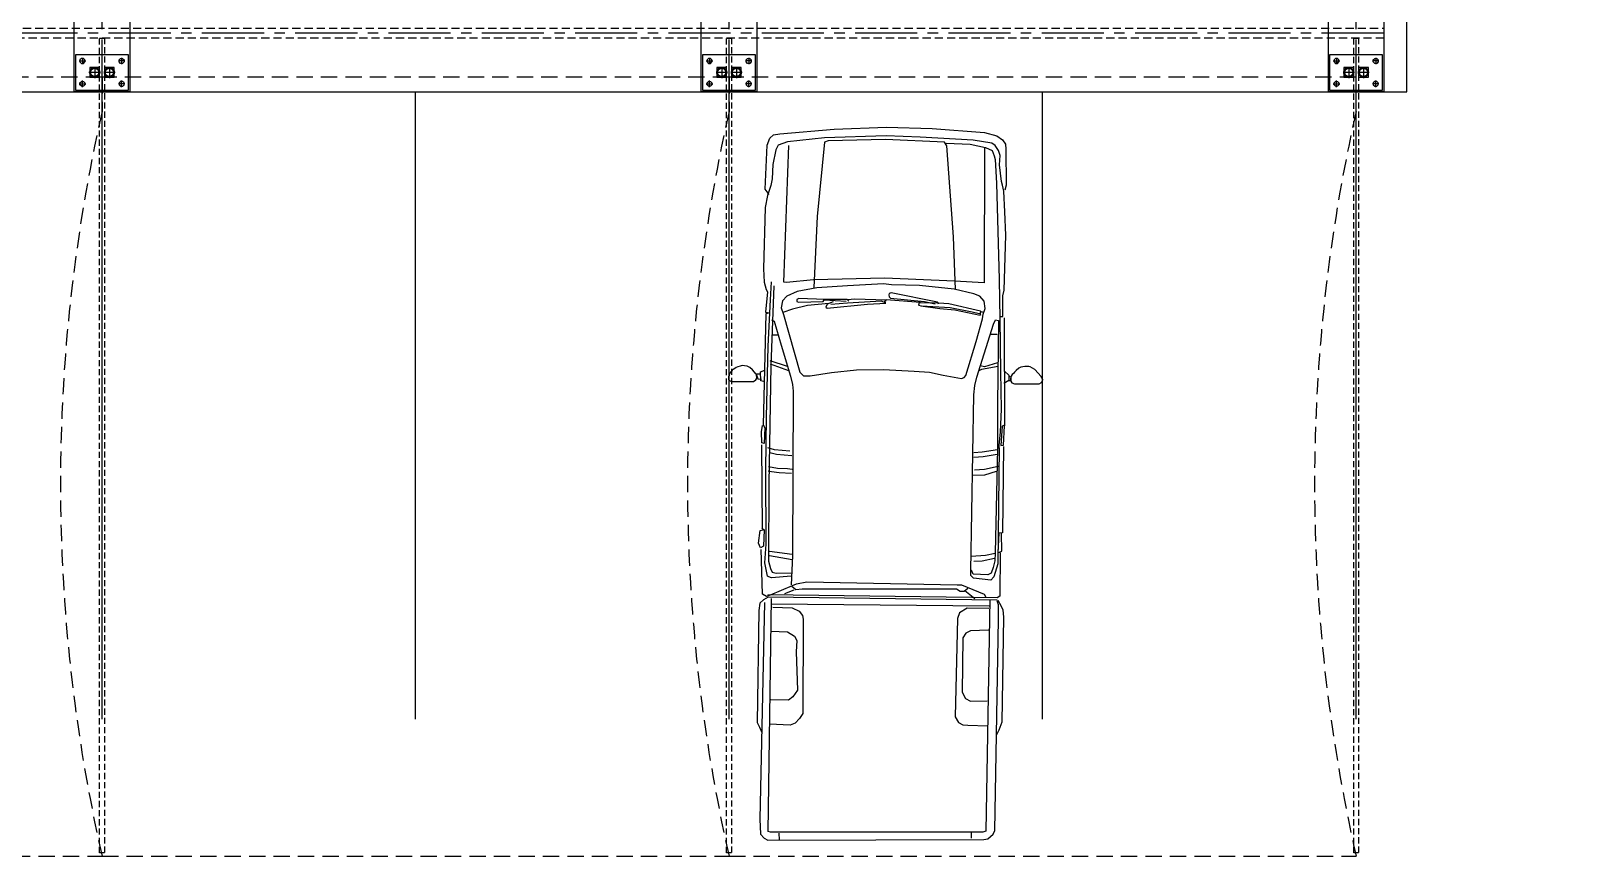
# Model space of a CAD drawing. Header units: inches. Extents: x 7915 to 10666, y -851 to 1175.
# Drawn here: x 9263.1 to 9733.9, y -135.4 to 117.4 of the extents above; entities that cross this region are included whole.
import ezdxf

# ---------------------------------------------------------------- set-up
doc = ezdxf.new("R2010")
doc.units = ezdxf.units.IN
doc.header["$LTSCALE"] = 10
doc.header["$MEASUREMENT"] = 0
for name, pattern in [('Amconstr', [9999, 9999, 0]), ('CENTER2', [28.575, 19.05, -3.175, 3.175, -3.175]), ('DASHED', [0.75, 0.5, -0.25]), ('HIDDEN2', [0.1875, 0.125, -0.0625])]:
    doc.linetypes.add(name, pattern=pattern)
for name, color, linetype in [('CAR1', 250, 'Continuous'), ('dim', 1, 'Continuous'), ('DIM DET', 2, 'Continuous'), ('PARK LINE', 2, 'Continuous'), ('SHADE COL', 4, 'Continuous'), ('SHADE I SEC BEAM', 11, 'HIDDEN2'), ('TEFLONE', 41, 'Continuous'), ('WALL', 4, 'Continuous')]:
    doc.layers.add(name, color=color, linetype=linetype)

# ---------------------------------------------------------------- blocks, each defined once
blk = doc.blocks.new('A$Cb01bacc0')
at = {"layer": 'SHADE COL', "linetype": 'Amconstr', "lineweight": 25}
h = blk.add_hatch(color=250, dxfattribs=at)
h.dxf.hatch_style = 1
edge = h.paths.add_edge_path(flags=17)
edge.add_arc((0, 0), 1.25, 0, 360)
edge = h.paths.add_edge_path()
edge.add_arc((0, 0), 1.5, 0, 360)
at = {"layer": 'SHADE COL', "color": 250, "linetype": 'Amconstr', "lineweight": 25}
for p, q in [((1.75, 0), (-1.75, 0)), ((0, -1.75), (0, 1.75))]:
    blk.add_line(p, q, dxfattribs=at)
at = {"layer": 'SHADE COL', "color": 1, "linetype": 'Amconstr', "lineweight": 25}
blk.add_lwpolyline([(-1.5, -1.5), (1.5, -1.5), (1.5, 1.5), (-1.5, 1.5)], close=True, dxfattribs=at)
at = {"layer": 'SHADE COL', "linetype": 'Amconstr', "lineweight": 25}
for radius in [1.5, 1.25]:
    blk.add_circle((0, 0), radius, dxfattribs=at)
blk = doc.blocks.new('A$Cdadfba19')
at = {"layer": 'SHADE COL', "color": 250, "linetype": 'Amconstr', "lineweight": 25}
for p, q in [((1, 0), (-1, 0)), ((0, 1), (0, -1))]:
    blk.add_line(p, q, dxfattribs=at)
at = {"layer": 'SHADE COL', "color": 1, "linetype": 'Amconstr', "lineweight": 25}
blk.add_lwpolyline([(-0.31, 0.75), (-0.75, 0.31), (-0.75, -0.31), (-0.31, -0.75), (0.31, -0.75), (0.75, -0.31), (0.75, 0.31), (0.31, 0.75)], close=True, dxfattribs=at)
blk = doc.blocks.new('*U247')
at = {"layer": 'DIM DET', "color": 250, "linetype": 'CENTER2', "ltscale": 0.1}
blk.add_line((0, -21), (0, 21), dxfattribs=at)
at = {"layer": 'SHADE COL', "color": 1, "linetype": 'Amconstr', "lineweight": 25}
blk.add_lwpolyline([(-8.5, -18), (-8.5, 18), (8.5, 18), (8.5, -18)], close=True, dxfattribs=at)
at = {"layer": 'SHADE COL', "color": 2, "linetype": 'Amconstr', "lineweight": 25}
for points in [[(8, 6.5), (8, 17.5), (-8, 17.5), (-8, 6.5)], [(8, -6.5), (8, -17.5), (-8, -17.5), (-8, -6.5)]]:
    blk.add_lwpolyline(points, close=True, dxfattribs=at)
for p, rotation in [((-6, 15.5), 90), ((6, 8.5), 270), ((-6, -8.5), 90), ((6, -15.5), 270)]:
    blk.add_blockref('A$Cdadfba19', p, dxfattribs=dict(at, rotation=rotation))
at = {"layer": 'SHADE COL', "color": 2, "linetype": 'Amconstr', "lineweight": 25, "xscale": -1}
for p, rotation in [((6, 15.5), 270), ((-6, 8.5), 90), ((6, -8.5), 270), ((-6, -15.5), 90)]:
    blk.add_blockref('A$Cdadfba19', p, dxfattribs=dict(at, rotation=rotation))
at = {"layer": 'SHADE COL', "linetype": 'Amconstr', "lineweight": 25, "rotation": 90.00000000000001}
for p in [(-2.25, 12), (2.25, 12), (-2.25, -12), (2.25, -12)]:
    blk.add_blockref('A$Cb01bacc0', p, dxfattribs=at)
blk = doc.blocks.new('*U248')
at = {"layer": 'dim', "color": 0, "linetype": 'ByBlock', "lineweight": -2}
for p in [(1152, 0), (1344, 0), (1536, 0)]:
    blk.add_blockref('*U247', p, dxfattribs=at)
blk = doc.blocks.new('*U249')
at = {"layer": 'PARK LINE', "linetype": 'Amconstr', "lineweight": 25}
for p, q in [((-17.45, 4.43), (-203.54, 51.71)), ((203.54, -51.71), (17.45, -4.43))]:
    blk.add_line(p, q, dxfattribs=at)
blk = doc.blocks.new('*U250')
at = {"layer": 'PARK LINE', "color": 0, "linetype": 'ByBlock', "lineweight": -2}
for p in [(-260.01, -1023.49), (-283.64, -1116.54), (-307.28, -1209.58), (-330.92, -1302.62), (-354.55, -1395.67), (-378.19, -1488.71)]:
    blk.add_blockref('*U249', p, dxfattribs=at)
blk = doc.blocks.new('*U251')
at = {"layer": 'SHADE I SEC BEAM', "ltscale": 1.5}
blk.add_lwpolyline([(-0.75, 124.75), (0.75, 124.75), (0.75, -124.75), (-0.75, -124.75)], close=True, dxfattribs=at)
blk = doc.blocks.new('*U252')
at = {"layer": 'dim', "color": 0, "linetype": 'ByBlock', "lineweight": -2}
for p in [(1152, 0), (1344, 0), (1536, 0)]:
    blk.add_blockref('*U251', p, dxfattribs=at)
blk = doc.blocks.new('*U253')
at = {"layer": 'TEFLONE', "linetype": 'DASHED'}
blk.add_lwpolyline([(-89.63, 108, 0.1117), (-89.63, -120), (102.37, -120, -0.1117), (102.37, 108), (102.37, 118.5), (-89.63, 118.5)], format="xyb", close=True, dxfattribs=at)
blk = doc.blocks.new('*U254')
at = {"layer": 'TEFLONE', "color": 0, "linetype": 'ByBlock', "lineweight": -2}
for p in [(960, 0), (1152, 0), (1344, 0)]:
    blk.add_blockref('*U253', p, dxfattribs=at)
blk = doc.blocks.new('A$C5ad7fdc3')
at = {"layer": 'CAR1'}
for points in [[(76.27, 85.85), (76.4, 86.5), (77.77, 86.44), (78.27, 86.74), (78.58, 87.57), (78.53, 95.14), (78.2, 95.87), (77.74, 96.11), (77.25, 96.23), (76.79, 96.08), (76.37, 95.78), (74.21, 93.79), (73.39, 92.43), (73.31, 91.94), (73.23, 91.49), (73.25, 90.72), (73.32, 90.11), (73.5, 89.5), (73.8, 88.93), (74.44, 88.08), (75.04, 87.54), (75.45, 87.23), (75.76, 86.92), (76.21, 86.58), (76.55, 86.46), (77.69, 86.25), (77.61, 85.8)], [(20.64, 12.43), (18.98, 11.25), (5.45, 11.87), (3.38, 12.66), (2.29, 13.78), (1.99, 15.76), (0.56, 32.38), (0, 48.43), (0.4, 62.37), (1.66, 78.37), (2.65, 82.13), (3.83, 83.89), (5.2, 84.81), (6.67, 84.9), (17.78, 85.06), (19.24, 84.63)], [(57.96, 83.21), (57.97, 84.03), (51.63, 83.98), (49.84, 84.41), (33.04, 84.91), (25.87, 84.6), (19.53, 84.27), (17.73, 83.88), (16.63, 83.62), (11.52, 83), (8.63, 83.17), (7.11, 82.64), (5.58, 81.7), (4.88, 80.61), (3.97, 74.97), (3.07, 58.74), (2.65, 48.28), (3.23, 29.41), (4.46, 18.11), (5.52, 15.2), (6.89, 14.5), (11.43, 13.61), (15.83, 13.41), (17.89, 12.97), (20.91, 11.97), (24.62, 11.23), (43.35, 10.68), (47.49, 10.9), (49.7, 11.56), (50.4, 11.96), (56.59, 11.33), (56.88, 12.57), (57.14, 11.46), (91.16, 10.6), (91.99, 11.14), (96.81, 10.93), (96.67, 10.25), (93.22, 10.16), (91.3, 10.46)], [(74.66, 84.5), (75.89, 85.86), (77.57, 85.83), (78.42, 84.3)], [(4.83, 66.7), (5.2, 73.99), (6.23, 78.66), (7.08, 80.71), (8.74, 81.38), (9.85, 81.64), (17.16, 82.1), (46.65, 82.94), (58.64, 83.06), (74.9, 83.26), (86.34, 83.52), (93.36, 83.15), (98.32, 82.67)], [(58.39, 84.38), (91.42, 84.48), (91.28, 84.34), (91.54, 83.8), (97.47, 83.45), (97.34, 84.26), (91.42, 84.48)], [(98.07, 82.93), (133.66, 82.46), (137.68, 81.26), (138.67, 80.38), (138.03, 75.06), (137.3, 74.21), (135.86, 74.23), (81.97, 75.09), (79.09, 75.41), (76.51, 76.02), (60.29, 81.13), (59, 81.73), (59.16, 82.73), (84.66, 82.39), (98.35, 82.36), (130.33, 81.64), (132.78, 81.61), (134.79, 81.01), (136.51, 80.41), (137.08, 79.39), (136.87, 74.93), (135.57, 74.37)], [(63.48, 82.24), (63.45, 80.23)], [(72.13, 82.42), (73.37, 78.37), (73.06, 77.08)], [(73.28, 82.54), (74.22, 77.49), (74.64, 76.48)], [(97.75, 84.26), (124.16, 83.91), (124.28, 82.83), (130.35, 82.48), (129.82, 83.7), (124.3, 83.63)], [(98.78, 82.35), (99.44, 77.73), (99.7, 75.14)], [(100.23, 82.33), (100.89, 78), (101.14, 75.12)], [(103.83, 82.57), (104.78, 78.38), (105.03, 75.35)], [(105.41, 81.97), (106.51, 78.36), (106.61, 74.76)], [(130.35, 83.15), (143.56, 83.11), (144.09, 82.29), (143.16, 12.07)], [(130.48, 81.64), (131.16, 78.75), (131.39, 74.28)], [(132.06, 81.48), (132.88, 77.72), (132.99, 75.13)], [(144.78, 82.31), (143.85, 12.2), (144.7, 10.75), (145.69, 9.59), (147.99, 9.27), (182.28, 8.81), (183.73, 9.51), (185.33, 10.21)], [(144.83, 82.46), (146.43, 83.44), (147.73, 84), (150.04, 84.26), (182.17, 83.69), (184.6, 82.79), (186.04, 82.05)], [(145.56, 11.03), (211.88, 9.57), (216.49, 9.8), (217.66, 10.93), (218.25, 12.08), (218.12, 78.17), (217.85, 79.47), (216.43, 81.07), (215.28, 81.52), (150.74, 82.67), (146.27, 82.73), (144.97, 82.31)], [(6.09, 78.39), (47.42, 78.25), (47.69, 78.25), (47.16, 69.17), (46.19, 47.84), (46.73, 26.08), (47.58, 17.81), (47.43, 16.99), (5.57, 18.51)], [(57.68, 77.23), (57.03, 77.06), (56.51, 77.42), (56.33, 77.13), (54.09, 67.43), (53.88, 64.44), (53.79, 58.35), (54.44, 58.22), (54.68, 59.1), (55.15, 67.88), (56.53, 74.67), (57.03, 76.77)], [(57.68, 77.11), (56.05, 69.34), (55.58, 64.77), (54.74, 58.86)], [(56.76, 78.24), (56.51, 77.42)], [(142.89, 10.41), (143.53, 11.64), (143.17, 12.88), (140.29, 19.6), (139.81, 20.85), (139.23, 23.95), (140.09, 70.03), (140.11, 71.39), (140.87, 73.11), (142.92, 78.28), (143.92, 78.76)], [(144.4, 75.41), (141.91, 72.42)], [(144.65, 80.01), (215.53, 78.78), (215.81, 77.91), (215.81, 12.83), (215.66, 12.11), (144.34, 13.2)], [(146.67, 79.84), (146.07, 13.04)], [(147.38, 79.69), (147.3, 73.07), (148.71, 70.74), (150.43, 70.14), (180.54, 69.46), (182.28, 70.44), (183.02, 71.73), (183.04, 73.31), (183.26, 79.36)], [(154.01, 79.6), (154.23, 74.13), (154.93, 72.68), (156.36, 71.79), (172.93, 71.57), (174.96, 72.55), (175.7, 74.13), (175.62, 79.17)], [(141.2, 73.29), (142.2, 72.13), (142.18, 70.97), (141.45, 69.83), (141.39, 22.6), (141.66, 20.58), (140.63, 19.44)], [(215.91, 74.31), (217.63, 74.29)], [(49.64, 69.55), (33.52, 68.94), (5.66, 66.83), (4.55, 66.15), (3.76, 48.13), (4.21, 30.5), (4.61, 29.4), (27.31, 27.17), (49.07, 26.19)], [(54.17, 64.32), (53.52, 63.98), (50.69, 49.83), (50.92, 49.24), (51.32, 49.06), (51.97, 49.23), (52.33, 49.58), (53.35, 60), (54.04, 63.33)], [(53.68, 58.82), (52.9, 48.28)], [(53.77, 48.13), (53.24, 47.87), (52.91, 48.28), (52.65, 38.69), (52.88, 36.42)], [(53.49, 32.09), (54.2, 30.21), (55.06, 29.8), (55.4, 30.26), (54.17, 42.6), (53.84, 48.2), (53.22, 46.87), (53.82, 36.48), (54.28, 31.34)], [(53.22, 36.88), (52.75, 36.36), (52.73, 29.63), (52.42, 21.51), (52.74, 20.91), (53.34, 20.9), (53.55, 21.43), (53.32, 29.03), (52.86, 29.3), (53.28, 36.08)], [(53.94, 30.75), (54.59, 24.21), (55.66, 19.6), (56.69, 16.66)], [(137.43, 19.17), (137.97, 13.23), (137.71, 12.36), (137.46, 12), (133.36, 11.18), (127.67, 11.51), (104.89, 11.44), (88.79, 11.65), (67, 12.19), (52.9, 12.87), (47.33, 13.19)], [(48.58, 13.92), (72.96, 12.98), (109.23, 12.37), (132.88, 12.3), (135.12, 12.89), (136.24, 13.37), (136.51, 14.61), (136.39, 19.39)], [(58.97, 13.14), (59.35, 14), (66.68, 16.13), (76.26, 18.97), (78.74, 19.56), (80.85, 19.78), (131.25, 19.6), (140.16, 19.23)], [(100.66, 19.41), (100.22, 14.72), (99.7, 12.62)], [(103.84, 12.23), (104.43, 15.01), (104.53, 18.04), (104.68, 19.46)], [(106.04, 19.32), (105.8, 15.55), (105.52, 13.2), (105.32, 12.21)], [(130.87, 19.51), (129.92, 12.59)], [(132.48, 19.49), (131.28, 12.57)], [(141.79, 20.01), (142.91, 17.11)], [(146.94, 13.6), (147.16, 19.5), (148.2, 21.65), (149.51, 22.64), (150.66, 22.91), (179.48, 22.82), (181.06, 21.79), (182.48, 20.47), (183.03, 18.88), (182.81, 12.55)], [(154.28, 12.93), (154.49, 18.11), (155.82, 20.25), (157.12, 20.95), (160.58, 20.76), (172.4, 21.18), (174.4, 19.72), (175.39, 18.41), (175.32, 12.94)], [(63.62, 15.24), (63.64, 13.34)], [(73.31, 18.1), (71.49, 12.79)], [(74.55, 18.5), (72.56, 12.84)], [(99.16, 18.82), (98.73, 14.12), (98.21, 12.02)], [(216.13, 15.42), (218.15, 15.54)], [(75.65, 9.75), (75.6, 8.47), (74.26, 7.34), (73.59, 6.55), (73.19, 5.7), (73.01, 4.92), (73, 4.19), (73.13, 3.6), (73.38, 2.91), (73.57, 2.38), (73.86, 1.91), (74.19, 1.42), (74.41, 1.18), (74.71, 0.98), (74.93, 0.71), (75.23, 0.51), (75.65, 0.24), (75.98, 0.17), (76.34, 0.04), (76.7, 0), (77.29, 0.03), (77.59, 0.28), (77.83, 0.97), (77.82, 7.68), (77.37, 8.38), (77.08, 8.61), (76.75, 8.72), (75.86, 8.56), (76.99, 8.98), (77.1, 10.09)], [(77.94, 11.1), (77.69, 9.89), (74.89, 9.79), (74.38, 11.18)], [(97.28, 10.09), (123.07, 10.32)], [(122.78, 10.18), (123.23, 10.89), (128.27, 10.68), (128.83, 9.81), (127.38, 9.25), (123.5, 9.74), (123.22, 10.6)], [(129.27, 9.95), (142.96, 10.34)]]:
    blk.add_lwpolyline(points, dxfattribs=at)
blk.add_lwpolyline([(55.52, 78.6), (53.27, 78.26), (51.75, 76.97), (50.98, 75.11), (49.59, 69.14), (48.51, 58.49), (48.21, 49.89), (47.99, 47.46), (48.59, 36.41), (49.22, 27.05), (50.26, 21.05), (51.71, 17.85), (53.19, 16.52), (55.25, 16.12), (57.32, 16.84), (74.98, 21.84), (76.12, 22.95), (76.15, 25.01), (75.11, 31.57), (74.28, 39.25), (74.2, 47.48), (74.7, 56.83), (74.95, 61.51), (75.94, 65.79), (76.75, 70.27), (76.95, 71.39), (76.59, 72.15), (76.03, 72.72), (65.59, 75.85), (58.69, 77.81), (57.19, 78.02)], close=True, dxfattribs=at)

msp = doc.modelspace()

# ---------------------------------------------------------------- linework, layer by layer
at = {"layer": 'DIM DET', "color": 250, "linetype": 'CENTER2', "ltscale": 0.1}
msp.add_line((9677.45978, 116.60467), (8121.45978, 116.60467), dxfattribs=at)
at = {"layer": 'SHADE I SEC BEAM', "ltscale": 2}
msp.add_lwpolyline([(9677.45978, 115.10467), (8124.45978, 115.10467), (8124.45978, 118.10467), (9677.45978, 118.10467)], close=True, dxfattribs=at)
at = {"layer": 'WALL', "lineweight": -3}
msp.add_lwpolyline([(8118.45978, 134.60467), (8118.45978, 98.60467), (9684.45978, 98.60467), (9684.45978, 134.60467)], close=True, dxfattribs=at)

# ---------------------------------------------------------------- block references
at = {"layer": 'CAR1', "rotation": 269.9999999999279}
msp.add_blockref('A$C5ad7fdc3', (9476.76989, 87.81653), dxfattribs=at)
at = {"layer": 'dim'}
for name, p in [('*U252', (8132.95978, -9.64533)), ('*U248', (8132.95978, 116.60467))]:
    msp.add_blockref(name, p, dxfattribs=at)
at = {"layer": 'PARK LINE', "linetype": 'Amconstr', "lineweight": 25, "xscale": -1, "rotation": 75.74619111740876}
msp.add_blockref('*U250', (8132.95978, 116.60467), dxfattribs=at)
at = {"layer": 'TEFLONE'}
msp.add_blockref('*U254', (8222.59276, -15.39522), dxfattribs=at)

doc.saveas('drawing.dxf')
